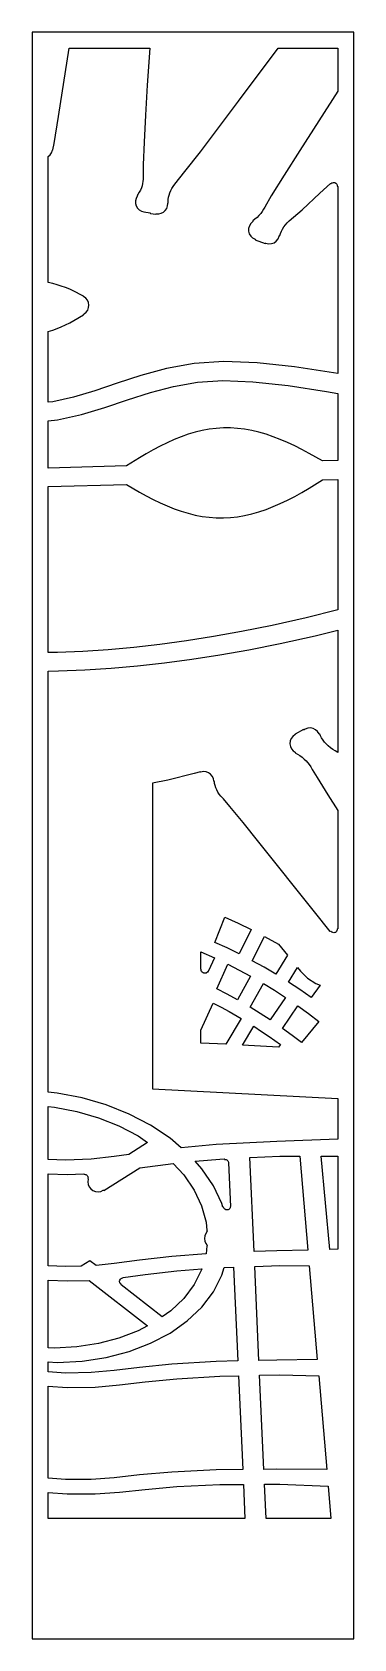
# Model space of a CAD drawing. Extents: x 0 to 400, y 0 to 2000.
import ezdxf

# ---------------------------------------------------------------- set-up
doc = ezdxf.new("R2010")
doc.units = 0
doc.layers.add('CUT', color=1, linetype='CONTINUOUS')
doc.layers.add('OUTLINE', color=7, linetype='CONTINUOUS')

msp = doc.modelspace()

# ---------------------------------------------------------------- linework, layer by layer
at = {"layer": 'CUT'}
for points in [[(130.76, 1795.87), (129.2, 1793.03), (128.42, 1789.96), (128.45, 1786.79), (129.28, 1783.73), (130.85, 1780.99), (133.07, 1778.73), (135.8, 1777.11), (138.88, 1776.22), (146.55, 1775.03), (146.94, 1774.8), (147.05, 1774.35), (153.62, 1773.34), (153.81, 1773.7), (154.23, 1773.85), (157.41, 1773.77), (160.46, 1774.48), (163.24, 1775.93), (165.57, 1778.03), (167.3, 1780.65), (168.31, 1783.62), (168.54, 1786.79), (168.73, 1787.19), (169.11, 1787.34), (169.03, 1788.87), (169.17, 1791.65), (169.56, 1794.43), (170.21, 1797.21), (171.11, 1799.96), (172.27, 1802.69), (173.68, 1805.37), (175.33, 1807.99), (177.22, 1810.56), (190.02, 1826.48), (209.13, 1851.15), (231.69, 1880.73), (256.76, 1913.93), (306.01, 1980), (380, 1980), (380, 1926.32), (332.76, 1852.55), (313.26, 1821.77), (297.38, 1796.09), (289.21, 1782.13), (287.79, 1779.45), (286.1, 1776.8), (284.17, 1774.22), (282.02, 1771.71), (279.64, 1769.3), (277.05, 1766.99), (274.42, 1764.91), (274.52, 1764.69), (274.45, 1764.24), (271.8, 1761.75), (270.06, 1758.9), (269.15, 1755.67), (269.13, 1752.33), (270.01, 1749.1), (271.71, 1746.22), (274.14, 1743.91), (277.32, 1742.14), (277.43, 1741.95), (277.41, 1741.55), (289.88, 1736.89), (290.13, 1737.2), (290.56, 1737.27), (294.05, 1736.5), (297.52, 1736.73), (300.8, 1737.92), (303.61, 1739.96), (305.74, 1742.72), (307.05, 1745.99), (307.21, 1746.64), (307.49, 1746.99), (307.95, 1747.04), (308.76, 1749.46), (309.95, 1752.21), (311.4, 1754.92), (313.09, 1757.57), (315.03, 1760.16), (317.2, 1762.67), (319.6, 1765.09), (335.57, 1778.93), (357.89, 1799.36), (371.15, 1811.75), (371.55, 1811.56), (371.78, 1811.59), (372.67, 1812.24), (373.43, 1812.62), (374.67, 1812.9), (375.53, 1812.87), (376.36, 1812.7), (377.5, 1812.14), (378.15, 1811.59), (378.68, 1810.92), (379.21, 1809.77), (379.45, 1808.26), (379.59, 1808.07), (380, 1807.91), (380, 1575.23), (326.4, 1583.28), (279.99, 1588.29), (238.46, 1590.03), (201.28, 1587.49), (166.94, 1581.23), (135.28, 1572.65), (105.81, 1563.06), (77.99, 1553.67), (51.38, 1545.59), (25.6, 1539.8), (20, 1539.21), (20, 1627.26), (25.86, 1629.03), (31.04, 1630.92), (36.24, 1633.07), (41.44, 1635.47), (46.64, 1638.09), (51.85, 1640.92), (63.79, 1648.04), (63.7, 1648.26), (63.8, 1648.71), (64.75, 1649.37), (67.23, 1651.46), (69.07, 1654.08), (70.19, 1657.09), (70.49, 1660.28), (69.96, 1663.44), (68.65, 1666.36), (66.61, 1668.85), (63.96, 1670.77), (63.73, 1671.14), (63.79, 1671.54), (62.29, 1672.36), (51.85, 1677.56), (46.64, 1679.91), (41.44, 1682.05), (36.24, 1683.96), (31.04, 1685.64), (25.86, 1687.04), (20, 1688.27), (20, 1845.02), (22.38, 1847.13), (24.2, 1849.92), (25.23, 1853.14), (25.51, 1853.48), (25.9, 1853.55), (27.29, 1861.54), (32.64, 1894.78), (45.92, 1980), (146.12, 1980), (143.21, 1934.17), (141.07, 1896.69), (139.39, 1863.11), (138.21, 1834.88), (137.83, 1817.05), (137.7, 1814.28), (137.31, 1811.51), (136.67, 1808.74), (135.77, 1805.99), (134.62, 1803.28), (133.22, 1800.61), (131.59, 1798), (130.59, 1796.64), (130.82, 1796.3)], [(205.42, 1564.41), (237.02, 1566.51), (274.29, 1564.82), (318.21, 1559.96), (366.02, 1552.76), (380, 1550.29), (380, 1466.79), (360.99, 1466.3), (344.38, 1475.65), (335.41, 1480.43), (326.45, 1484.94), (317.51, 1489.13), (308.58, 1492.98), (299.67, 1496.44), (290.78, 1499.47), (281.9, 1502.05), (273.04, 1504.14), (264.19, 1505.73), (255.36, 1506.8), (246.54, 1507.35), (237.74, 1507.34), (228.95, 1506.81), (220.18, 1505.74), (211.43, 1504.14), (202.69, 1502.03), (193.96, 1499.43), (185.26, 1496.36), (176.56, 1492.85), (167.88, 1488.94), (159.22, 1484.65), (150.57, 1480.03), (141.94, 1475.12), (133.32, 1469.97), (117.45, 1459.97), (20, 1457.44), (20, 1516.2), (31.48, 1517.37), (61.53, 1523.99), (90.41, 1532.67), (118.72, 1542.14), (146.99, 1551.28), (175.72, 1559.03)], [(167.88, 1410.3), (176.56, 1406.81), (185.26, 1403.74), (193.96, 1401.1), (202.69, 1398.93), (211.43, 1397.26), (220.18, 1396.09), (228.95, 1395.46), (237.74, 1395.36), (246.54, 1395.8), (255.36, 1396.77), (264.19, 1398.28), (273.04, 1400.31), (281.9, 1402.85), (290.78, 1405.86), (299.67, 1409.33), (308.58, 1413.23), (317.51, 1417.53), (326.45, 1422.17), (335.41, 1427.12), (344.38, 1432.34), (360.99, 1442.52), (380, 1442.97), (380, 1280.94), (340.6, 1271.12), (298.43, 1261.41), (260.48, 1253.78), (225.66, 1247.75), (191.76, 1242.46), (158.74, 1237.94), (126.4, 1234.21), (94.55, 1231.27), (62.98, 1229.13), (31.53, 1227.81), (20, 1227.63), (20, 1434.46), (117.45, 1436.76), (133.32, 1427.56), (141.94, 1422.83), (150.57, 1418.35), (159.22, 1414.16)], [(233.34, 1224.91), (269.26, 1231.04), (308.56, 1238.85), (351.84, 1248.71), (380, 1255.66), (380, 1103.44), (376.78, 1105.27), (373.75, 1107.23), (370.9, 1109.33), (368.27, 1111.54), (365.85, 1113.85), (363.66, 1116.27), (361.71, 1118.78), (359.99, 1121.37), (358.53, 1124.03), (357.58, 1126.18), (357.18, 1126.15), (356.83, 1126.41), (354.98, 1129.38), (352.46, 1131.68), (349.41, 1133.21), (346.04, 1133.83), (342.65, 1133.53), (339.41, 1132.29), (338.17, 1131.66), (337.94, 1131.68), (337.58, 1131.96), (327.18, 1126.21), (327.25, 1125.82), (327.17, 1125.61), (324.28, 1123.4), (322.22, 1120.75), (320.97, 1117.64), (320.58, 1114.3), (321.1, 1110.98), (322.49, 1107.93), (324.66, 1105.37), (327, 1103.77), (327.24, 1103.42), (327.26, 1103.21), (327.15, 1102.92), (329.82, 1101.4), (332.82, 1099.44), (335.64, 1097.35), (338.26, 1095.15), (340.67, 1092.83), (344.51, 1088.3), (346.5, 1085.31), (348.14, 1082.25), (354.27, 1072.03), (367.78, 1050.42), (380, 1031.29), (380, 883.94), (379.59, 883.78), (379.45, 883.59), (379.31, 882.48), (379.06, 881.65), (378.39, 880.54), (377.43, 879.68), (377.07, 879.45), (376.26, 879.12), (374.99, 878.94), (373.71, 879.13), (372.54, 879.7), (371.41, 880.7), (371.19, 880.77), (370.76, 880.63), (350.89, 905.14), (281.98, 991.84), (262.43, 1016.18), (245.89, 1036.27), (237.82, 1045.53), (234.65, 1048.96), (232.74, 1051.44), (231.07, 1054.01), (229.65, 1056.64), (228.48, 1059.33), (227.55, 1062.06), (226.9, 1064.82), (226.54, 1067.39), (226.11, 1067.53), (225.96, 1067.71), (225.3, 1070.98), (223.92, 1073.85), (221.86, 1076.28), (219.25, 1078.11), (216.26, 1079.21), (213.09, 1079.51), (209.88, 1078.98), (209.45, 1079.07), (209.22, 1079.4), (201.44, 1077.06), (168.65, 1068.93), (149.62, 1065.17), (149.62, 684.72), (380, 672.73), (380, 621.98), (304.42, 619.07), (228.69, 615.19), (185.48, 611.3), (171.56, 623.13), (147.35, 639.28), (120.69, 653.19), (92.11, 664.61), (62.11, 673.37), (31.22, 679.34), (20, 680.46), (20, 1204.65), (32.75, 1204.82), (65.42, 1206.12), (98.17, 1208.25), (131.16, 1211.22), (164.56, 1215), (198.56, 1219.56)], [(227.15, 866.88), (239.61, 898.28), (256.1, 890.85), (272.44, 882.96), (257.29, 852.71), (242.29, 860)], [(288.4, 836.02), (273.7, 844.17), (288.9, 874.45), (306.32, 864.83), (317.46, 851.04), (302.92, 827.46)], [(210.73, 830.83), (210.3, 832.03), (210.17, 833.13), (210.03, 833.32), (209.62, 833.48), (209.62, 855), (226.66, 847.57), (219.41, 831.35), (218.96, 831.38), (218.76, 831.26), (217.95, 830), (216.99, 829.17), (216.22, 828.78), (214.98, 828.5), (213.7, 828.58), (213.29, 828.68), (212.5, 829.03), (211.49, 829.79)], [(229.5, 808.98), (243.28, 839.72), (257.51, 832.52), (271.59, 824.93), (255.18, 795.47), (242.4, 802.39)], [(352.71, 815.8), (358.22, 813.67), (346.8, 798.39), (332.88, 808.16), (318.75, 817.55), (329.93, 835.64), (333.73, 831.04), (342.44, 822.45)], [(271.23, 786.19), (287.7, 815.69), (301.44, 807.29), (315, 798.53), (295.98, 770.55), (283.68, 778.53)], [(240.63, 740.06), (209.62, 741.68), (209.62, 757.69), (224.95, 791.37), (235.02, 786.17), (245, 780.75), (259.82, 772.24)], [(343.61, 778.4), (356.55, 768.51), (335.02, 742.23), (323.3, 751.24), (311.38, 759.93), (330.46, 787.94)], [(308.8, 739.71), (306.46, 736.64), (261.59, 738.97), (275.65, 762.49), (285.25, 756.23), (294.75, 749.77)], [(101.98, 600.43), (73.39, 597.14), (41.51, 595.83), (20, 596.54), (20, 662.78), (27.95, 661.98), (55.57, 656.59), (82.38, 648.7), (107.92, 638.45), (131.71, 625.99), (143.62, 618.01), (120.27, 603.11)], [(270.64, 598.99), (307.91, 600.83), (332.67, 600.81), (342.75, 484.03), (304.42, 483.08), (275.91, 482)], [(380, 600.77), (380, 484.96), (370.33, 484.72), (359.36, 600.79)], [(69.43, 574.57), (69.48, 573.71), (69.39, 573.02), (69.71, 572.82), (69.83, 572.6), (69.84, 572.35), (69.32, 569.07), (69.69, 565.76), (70.94, 562.66), (72.96, 560.01), (75.62, 557.99), (78.72, 556.76), (82.03, 556.39), (85.32, 556.92), (88.41, 558.34), (88.85, 558.36), (89.16, 558.11), (133.78, 586.44), (175.46, 591.87), (188.44, 577.59), (201.29, 558.73), (210.64, 539.04), (216.33, 518.88), (217.31, 508.3), (217.7, 508.11), (217.86, 507.69), (217.72, 507.33), (215.77, 504.72), (214.56, 501.62), (214.22, 498.31), (214.76, 495.02), (216.16, 492.01), (217.32, 490.65), (217.82, 489.8), (217.75, 489.37), (217.61, 489.21), (217.32, 489.09), (216.39, 479.27), (173.85, 476.02), (133.54, 471.37), (101.98, 467.16), (79.38, 464.87), (71.87, 470.69), (61.08, 463.92), (41.51, 463.37), (20, 464.37), (20, 578.86), (43.69, 578.04), (64.32, 578.85), (64.49, 578.45), (64.68, 578.32), (65.76, 578.22), (66.58, 578.01), (67.7, 577.41), (68.33, 576.84), (68.84, 576.14), (69.21, 575.39)], [(244.08, 592.64), (246.51, 538.08), (246.39, 537.23), (246.1, 536.43), (245.67, 535.71), (245.09, 535.07), (244.42, 534.55), (243.64, 534.18), (242.83, 533.96), (241.97, 533.91), (240.71, 534.14), (239.58, 534.72), (238.65, 535.6), (238.19, 536.32), (237.78, 537.31), (237.38, 537.52), (237.16, 537.49), (235.87, 542.04), (225.37, 564.08), (210.95, 585.19), (202.53, 594.42), (233.39, 597.15), (238.84, 597.42), (239.02, 597.02), (239.21, 596.89), (240.33, 596.82), (241.18, 596.6), (241.95, 596.24), (242.65, 595.71), (243.23, 595.07), (243.67, 594.33), (243.96, 593.51)], [(147.35, 367.92), (171.56, 380.68), (192.9, 395.82), (210.95, 413.08), (225.37, 432.16), (235.87, 452.73), (238.69, 462.3), (250.52, 462.72), (255.76, 345.9), (228.69, 345.24), (173.85, 341.78), (133.54, 337.67), (101.98, 333.89), (73.39, 331.37), (41.51, 330.92), (20, 332.2), (20, 344.65), (31.22, 344.19), (62.11, 345.82), (92.11, 350.36), (120.69, 357.77)], [(111.34, 449.01), (112.72, 449.43), (112.89, 449.59), (112.99, 450.02), (140.52, 453.63), (179.86, 458.11), (210.98, 460.43), (210.64, 459.28), (201.29, 440.9), (188.44, 423.85), (172.34, 408.41), (161.84, 400.92), (110.56, 440.68), (110.69, 441.11), (110.62, 441.33), (109.56, 442.46), (108.98, 443.6), (108.79, 444.45), (108.76, 445.3), (109.04, 446.55), (109.66, 447.68), (110.59, 448.58)], [(344.46, 464.27), (354.53, 347.66), (304.42, 347.08), (282.01, 346.54), (276.73, 463.67), (307.91, 464.79)], [(131.71, 383.42), (107.92, 374.3), (82.38, 367.63), (55.57, 363.52), (27.95, 362.01), (20, 362.33), (20, 446.69), (43.69, 445.55), (70.98, 446.25), (143.62, 389.73)], [(20, 200.04), (20, 314.53), (43.69, 313.07), (78.25, 313.49), (108.73, 316.1), (140.52, 319.84), (179.86, 323.79), (233.39, 327.07), (256.58, 327.59), (261.84, 210.63), (228.69, 210.26), (173.85, 207.54), (133.54, 203.98), (101.98, 200.62), (73.39, 198.49), (41.51, 198.46)], [(356.27, 327.4), (366.33, 210.96), (304.42, 211.09), (288.11, 210.91), (282.83, 328.18), (307.91, 328.75)], [(20, 182.36), (43.69, 180.58), (78.25, 180.54), (108.73, 182.74), (140.52, 186.05), (179.86, 189.47), (233.39, 192.03), (262.66, 192.3), (264.56, 150), (20, 150)], [(368.12, 190.22), (371.59, 150), (290.85, 150), (288.94, 192.53), (307.91, 192.7)]]:
    msp.add_lwpolyline(points, close=True, dxfattribs=at)
at = {"layer": 'OUTLINE'}
msp.add_lwpolyline([(0, 0), (400, 0), (400, 2000), (0, 2000)], close=True, dxfattribs=at)

doc.saveas('drawing.dxf')
